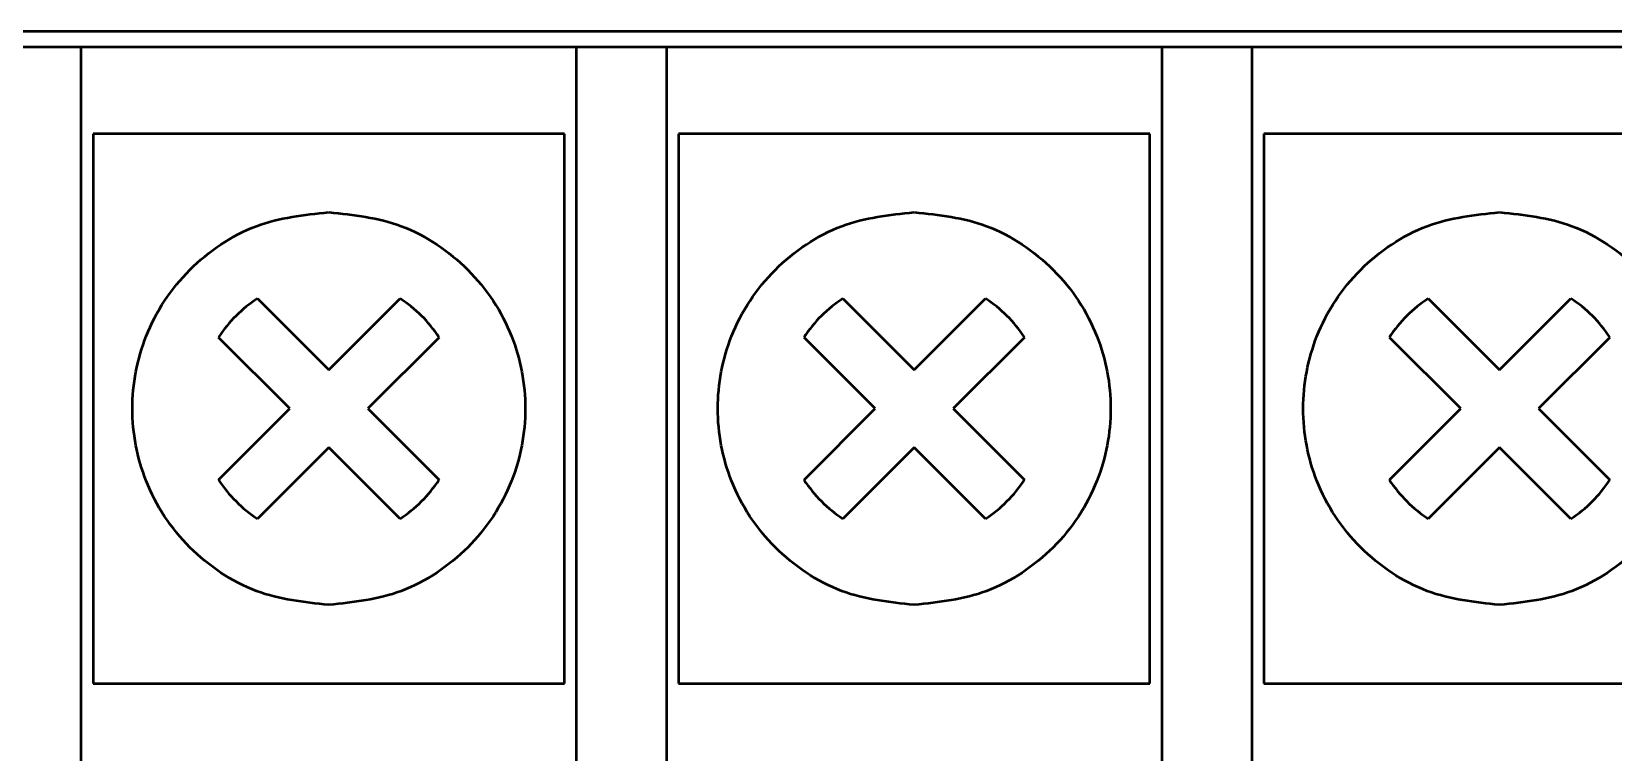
# Model space of a CAD drawing. Header units: millimetres. Extents: x 3520 to 8864, y 403 to 1747.
# Drawn here: x 5703.84 to 5723.97, y 1291.82 to 1301 of the extents above; entities that cross this region are included whole.
import ezdxf

# ---------------------------------------------------------------- set-up
doc = ezdxf.new("R2010")
doc.units = ezdxf.units.MM
doc.layers.add('main', color=5, linetype='Continuous', lineweight=50)

msp = doc.modelspace()

# ---------------------------------------------------------------- linework, layer by layer
at = {"layer": 'main', "color": 0, "linetype": 'Continuous'}
for p, q in [((5737.724, 1301), (5681.524, 1301)), ((5704.474, 1300.8), (5703.324, 1300.8)), ((5704.474, 1299.8), (5704.474, 1300.8)), ((5710.774, 1300.8), (5704.474, 1300.8)), ((5711.924, 1300.8), (5710.774, 1300.8)), ((5710.774, 1300.8), (5710.774, 1299.8)), ((5711.924, 1299.8), (5711.924, 1300.8)), ((5718.224, 1300.8), (5711.924, 1300.8)), ((5719.374, 1300.8), (5718.224, 1300.8)), ((5718.224, 1300.8), (5718.224, 1299.8)), ((5719.374, 1299.8), (5719.374, 1300.8)), ((5725.674, 1300.8), (5719.374, 1300.8)), ((5704.474, 1291.6), (5704.474, 1299.8)), ((5710.624, 1299.7), (5704.624, 1299.7)), ((5704.624, 1299.7), (5704.624, 1296.2)), ((5710.624, 1296.2), (5710.624, 1299.7)), ((5710.774, 1299.8), (5710.774, 1291.6)), ((5711.924, 1291.6), (5711.924, 1299.8)), ((5718.074, 1299.7), (5712.074, 1299.7)), ((5712.074, 1299.7), (5712.074, 1296.2)), ((5718.074, 1296.2), (5718.074, 1299.7)), ((5718.224, 1299.8), (5718.224, 1291.6)), ((5719.374, 1291.6), (5719.374, 1299.8)), ((5725.524, 1299.7), (5719.524, 1299.7)), ((5719.524, 1299.7), (5719.524, 1296.2)), ((5706.717, 1297.602), (5707.624, 1296.695)), ((5707.624, 1296.695), (5708.532, 1297.602)), ((5714.167, 1297.602), (5715.074, 1296.695)), ((5715.074, 1296.695), (5715.982, 1297.602)), ((5721.617, 1297.602), (5722.524, 1296.695)), ((5722.524, 1296.695), (5723.432, 1297.602)), ((5707.129, 1296.2), (5706.222, 1297.107)), ((5709.027, 1297.107), (5708.119, 1296.2)), ((5714.579, 1296.2), (5713.672, 1297.107)), ((5716.477, 1297.107), (5715.569, 1296.2)), ((5722.029, 1296.2), (5721.122, 1297.107)), ((5723.927, 1297.107), (5723.019, 1296.2)), ((5704.624, 1296.2), (5704.624, 1292.7)), ((5706.222, 1295.293), (5707.129, 1296.2)), ((5708.119, 1296.2), (5709.027, 1295.293)), ((5710.624, 1292.7), (5710.624, 1296.2)), ((5712.074, 1296.2), (5712.074, 1292.7)), ((5713.672, 1295.293), (5714.579, 1296.2)), ((5715.569, 1296.2), (5716.477, 1295.293)), ((5718.074, 1292.7), (5718.074, 1296.2)), ((5719.524, 1296.2), (5719.524, 1292.7)), ((5721.122, 1295.293), (5722.029, 1296.2)), ((5723.019, 1296.2), (5723.927, 1295.293)), ((5707.624, 1295.705), (5706.717, 1294.798)), ((5708.532, 1294.798), (5707.624, 1295.705)), ((5715.074, 1295.705), (5714.167, 1294.798)), ((5715.982, 1294.798), (5715.074, 1295.705)), ((5722.524, 1295.705), (5721.617, 1294.798)), ((5723.432, 1294.798), (5722.524, 1295.705)), ((5704.624, 1292.7), (5710.624, 1292.7)), ((5712.074, 1292.7), (5718.074, 1292.7)), ((5719.524, 1292.7), (5725.524, 1292.7))]:
    msp.add_line(p, q, dxfattribs=at)
for centre, start, end in [((5707.624, 1296.2), 122.9031, 147.0969), ((5707.624, 1296.2), 32.9031, 57.0969), ((5715.074, 1296.2), 122.9031, 147.0969), ((5715.074, 1296.2), 32.9031, 57.0969), ((5722.524, 1296.2), 122.9031, 147.0969), ((5722.524, 1296.2), 32.9031, 57.0969), ((5707.624, 1296.2), 212.9031, 237.0969), ((5707.624, 1296.2), 302.9031, 327.0969), ((5715.074, 1296.2), 212.9031, 237.0969), ((5715.074, 1296.2), 302.9031, 327.0969), ((5722.524, 1296.2), 212.9031, 237.0969), ((5722.524, 1296.2), 302.9031, 327.0969)]:
    msp.add_arc(centre, 1.67, start, end, dxfattribs=at)
for points, knots in [([(5707.624, 1293.7), (5707.31, 1293.734), (5706.825, 1293.785), (5706.242, 1294.097), (5705.845, 1294.42), (5705.519, 1294.818), (5705.218, 1295.4), (5705.064, 1296.2), (5705.218, 1297), (5705.52, 1297.583), (5705.845, 1297.98), (5706.242, 1298.303), (5706.825, 1298.615), (5707.31, 1298.666), (5707.624, 1298.7)], [0, 0, 0, 0, 0.119721, 0.184895, 0.25, 0.315173, 0.380278, 0.5, 0.619721, 0.684895, 0.75, 0.815173, 0.880279, 1, 1, 1, 1]), ([(5707.624, 1298.7), (5707.939, 1298.666), (5708.424, 1298.615), (5709.007, 1298.303), (5709.404, 1297.98), (5709.729, 1297.582), (5710.031, 1297), (5710.185, 1296.2), (5710.031, 1295.4), (5709.729, 1294.817), (5709.404, 1294.42), (5709.007, 1294.097), (5708.424, 1293.785), (5707.939, 1293.734), (5707.624, 1293.7)], [0, 0, 0, 0, 0.119721, 0.184895, 0.25, 0.315173, 0.380279, 0.5, 0.619722, 0.684895, 0.75, 0.815174, 0.880279, 1, 1, 1, 1]), ([(5715.074, 1293.7), (5714.76, 1293.734), (5714.275, 1293.785), (5713.692, 1294.097), (5713.295, 1294.42), (5712.969, 1294.818), (5712.668, 1295.4), (5712.514, 1296.2), (5712.668, 1297), (5712.97, 1297.583), (5713.295, 1297.98), (5713.692, 1298.303), (5714.275, 1298.615), (5714.76, 1298.666), (5715.074, 1298.7)], [0, 0, 0, 0, 0.119721, 0.184895, 0.25, 0.315173, 0.380278, 0.5, 0.619721, 0.684895, 0.75, 0.815173, 0.880279, 1, 1, 1, 1]), ([(5715.074, 1298.7), (5715.389, 1298.666), (5715.874, 1298.615), (5716.457, 1298.303), (5716.854, 1297.98), (5717.179, 1297.582), (5717.481, 1297), (5717.635, 1296.2), (5717.481, 1295.4), (5717.179, 1294.817), (5716.854, 1294.42), (5716.457, 1294.097), (5715.874, 1293.785), (5715.389, 1293.734), (5715.074, 1293.7)], [0, 0, 0, 0, 0.119721, 0.184895, 0.25, 0.315173, 0.380279, 0.5, 0.619722, 0.684895, 0.75, 0.815174, 0.880279, 1, 1, 1, 1]), ([(5722.524, 1293.7), (5722.21, 1293.734), (5721.725, 1293.785), (5721.142, 1294.097), (5720.745, 1294.42), (5720.419, 1294.818), (5720.118, 1295.4), (5719.964, 1296.2), (5720.118, 1297), (5720.42, 1297.583), (5720.745, 1297.98), (5721.142, 1298.303), (5721.725, 1298.615), (5722.21, 1298.666), (5722.524, 1298.7)], [0, 0, 0, 0, 0.119721, 0.184895, 0.25, 0.315173, 0.380278, 0.5, 0.619721, 0.684895, 0.75, 0.815173, 0.880279, 1, 1, 1, 1]), ([(5722.524, 1298.7), (5722.839, 1298.666), (5723.324, 1298.615), (5723.907, 1298.303), (5724.304, 1297.98), (5724.629, 1297.582), (5724.931, 1297), (5725.085, 1296.2), (5724.931, 1295.4), (5724.629, 1294.817), (5724.304, 1294.42), (5723.907, 1294.097), (5723.324, 1293.785), (5722.839, 1293.734), (5722.524, 1293.7)], [0, 0, 0, 0, 0.119721, 0.184895, 0.25, 0.315173, 0.380279, 0.5, 0.619722, 0.684895, 0.75, 0.815174, 0.880279, 1, 1, 1, 1])]:
    msp.add_open_spline(points, degree=3, knots=knots, dxfattribs=at)

doc.saveas('drawing.dxf')
